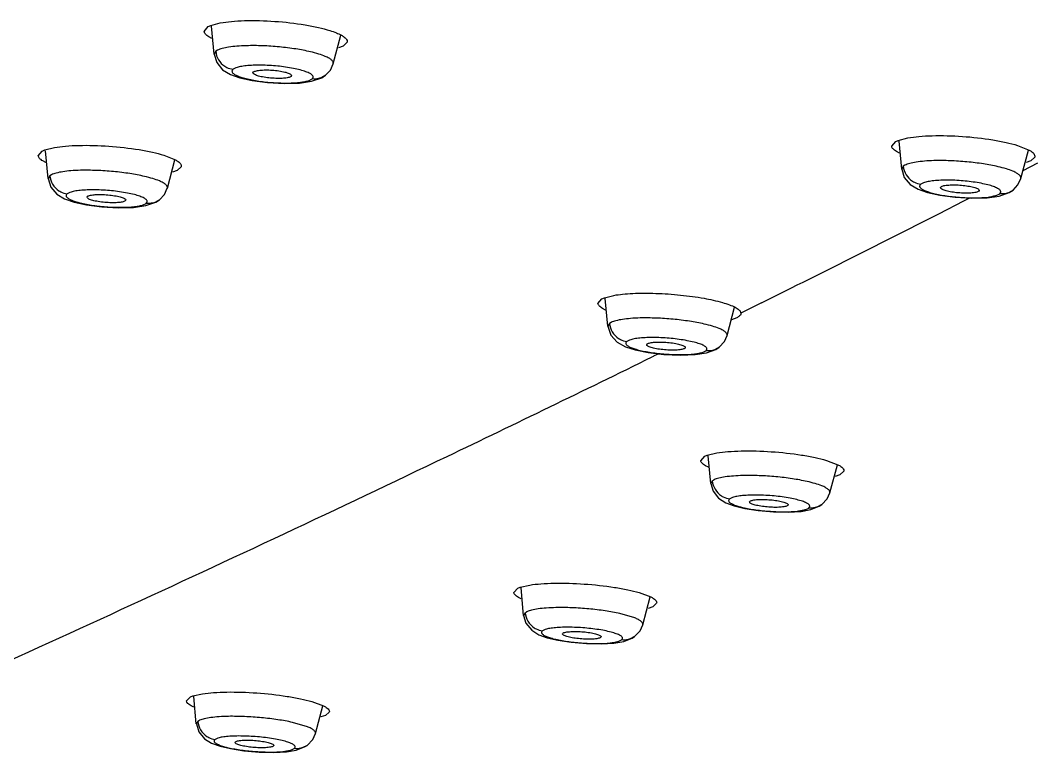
# Model space of a CAD drawing. Header units: inches. Extents: x 440 to 1212, y -520 to 27.
# Drawn here: x 1071.54 to 1097.76, y -240.66 to -221.65 of the extents above; entities that cross this region are included whole.
import ezdxf

# ---------------------------------------------------------------- set-up
doc = ezdxf.new("R2010")
doc.units = ezdxf.units.IN
doc.header["$LTSCALE"] = 1.21
doc.header["$MEASUREMENT"] = 0
doc.layers.get('0').update_dxf_attribs({"linetype": 'CONTINUOUS'})

msp = doc.modelspace()

# ---------------------------------------------------------------- linework, layer by layer
at = {"color": 7, "linetype": 'Continuous'}
for p, q in [((1076.384, -221.81), (1076.45, -221.781)), ((1076.45, -221.781), (1076.696, -221.716)), ((1076.283, -221.935), (1076.384, -221.81)), ((1076.538, -222.524), (1076.471, -221.802)), ((1079.608, -222.769), (1079.807, -222.034)), ((1076.479, -222.115), (1076.403, -222.073)), ((1079.862, -222.316), (1079.743, -222.362)), ((1079.964, -222.216), (1079.862, -222.316)), ((1076.58, -222.449), (1076.538, -222.524)), ((1076.538, -222.524), (1076.605, -222.741)), ((1076.622, -222.423), (1076.58, -222.449)), ((1079.534, -222.931), (1079.607, -222.77)), ((1079.608, -222.77), (1079.608, -222.769)), ((1077.1, -222.874), (1077.026, -222.912)), ((1077.54, -223.002), (1077.555, -222.978)), ((1077.555, -222.978), (1077.567, -222.971)), ((1078.519, -223.1), (1078.507, -223.107)), ((1078.534, -223.076), (1078.519, -223.1)), ((1079.408, -223.067), (1079.285, -223.136)), ((1079.312, -223.13), (1079.408, -223.067)), ((1079.41, -223.066), (1079.408, -223.067)), ((1079.41, -223.066), (1079.534, -222.931)), ((1077.202, -223.13), (1077.517, -223.201)), ((1077.517, -223.201), (1077.912, -223.255)), ((1077.912, -223.255), (1078.34, -223.279)), ((1078.34, -223.279), (1078.736, -223.269)), ((1078.736, -223.269), (1079.052, -223.223)), ((1078.988, -223.2), (1079.062, -223.162)), ((1079.052, -223.223), (1079.312, -223.13)), ((1094.17, -224.746), (1094.417, -224.682)), ((1072.174, -224.992), (1072.421, -224.929)), ((1094.004, -224.898), (1094.105, -224.774)), ((1094.105, -224.774), (1094.17, -224.746)), ((1094.258, -225.486), (1094.192, -224.766)), ((1097.243, -224.875), (1097.539, -224.994)), ((1072.007, -225.142), (1072.109, -225.02)), ((1072.109, -225.02), (1072.174, -224.992)), ((1072.262, -225.731), (1072.196, -225.012)), ((1075.246, -225.128), (1075.542, -225.246)), ((1094.2, -225.075), (1094.124, -225.034)), ((1097.329, -225.728), (1097.527, -224.994)), ((1097.685, -225.174), (1097.583, -225.272)), ((1072.203, -225.317), (1072.127, -225.276)), ((1075.333, -225.977), (1075.53, -225.246)), ((1075.689, -225.424), (1075.587, -225.521)), ((1094.3, -225.411), (1094.258, -225.485)), ((1094.343, -225.386), (1094.3, -225.411)), ((1097.762, -225.334), (1097.384, -225.528)), ((1097.583, -225.272), (1097.465, -225.318)), ((1072.304, -225.658), (1072.262, -225.731)), ((1072.263, -225.731), (1072.331, -225.951)), ((1072.347, -225.632), (1072.304, -225.658)), ((1075.587, -225.521), (1075.469, -225.566)), ((1094.259, -225.486), (1094.326, -225.704)), ((1097.254, -225.891), (1097.328, -225.728)), ((1097.329, -225.729), (1097.329, -225.727)), ((1075.257, -226.141), (1075.332, -225.978)), ((1075.332, -225.978), (1075.333, -225.976)), ((1094.821, -225.838), (1094.747, -225.875)), ((1095.26, -225.963), (1095.275, -225.94)), ((1095.275, -225.94), (1095.287, -225.932)), ((1097.129, -226.025), (1097.254, -225.891)), ((1072.823, -226.085), (1072.75, -226.122)), ((1073.265, -226.209), (1073.278, -226.187)), ((1073.278, -226.187), (1073.291, -226.179)), ((1075.131, -226.275), (1075.257, -226.141)), ((1094.924, -226.09), (1095.24, -226.16)), ((1095.24, -226.16), (1095.634, -226.212)), ((1095.634, -226.212), (1096.062, -226.236)), ((1096.003, -226.234), (1095.933, -226.269)), ((1096.062, -226.236), (1096.457, -226.226)), ((1096.24, -226.059), (1096.227, -226.066)), ((1096.254, -226.036), (1096.24, -226.059)), ((1096.457, -226.226), (1096.773, -226.181)), ((1096.71, -226.158), (1096.784, -226.121)), ((1096.773, -226.181), (1097.032, -226.089)), ((1097.128, -226.026), (1097.007, -226.094)), ((1097.032, -226.089), (1097.128, -226.026)), ((1097.129, -226.025), (1097.128, -226.026)), ((1072.93, -226.334), (1073.246, -226.404)), ((1073.246, -226.404), (1073.641, -226.457)), ((1073.641, -226.457), (1074.069, -226.482)), ((1074.069, -226.482), (1074.463, -226.472)), ((1074.244, -226.306), (1074.231, -226.314)), ((1074.258, -226.284), (1074.244, -226.306)), ((1074.463, -226.472), (1074.777, -226.428)), ((1074.713, -226.406), (1074.787, -226.369)), ((1074.777, -226.428), (1075.034, -226.338)), ((1075.13, -226.276), (1075.01, -226.343)), ((1075.034, -226.338), (1075.13, -226.276)), ((1075.131, -226.275), (1075.13, -226.276)), ((1095.933, -226.269), (1095.553, -226.463)), ((1086.431, -228.947), (1086.532, -228.828)), ((1086.532, -228.828), (1086.598, -228.8)), ((1086.598, -228.8), (1086.843, -228.74)), ((1086.685, -229.535), (1086.62, -228.82)), ((1086.626, -229.118), (1086.55, -229.078)), ((1089.756, -229.777), (1089.953, -229.048)), ((1089.964, -229.048), (1090.044, -229.098)), ((1090.647, -228.932), (1090.115, -229.197)), ((1090.012, -229.317), (1089.87, -229.369)), ((1090.115, -229.196), (1090.113, -229.223)), ((1086.727, -229.463), (1086.685, -229.535)), ((1086.685, -229.535), (1086.685, -229.535)), ((1086.686, -229.532), (1086.762, -229.767)), ((1086.77, -229.437), (1086.727, -229.463)), ((1087.247, -229.892), (1087.174, -229.928)), ((1089.689, -229.929), (1089.756, -229.778)), ((1089.756, -229.778), (1089.756, -229.777)), ((1087.393, -230.145), (1087.722, -230.212)), ((1087.688, -230.012), (1087.701, -229.991)), ((1087.701, -229.991), (1087.715, -229.983)), ((1088.668, -230.107), (1088.655, -230.115)), ((1088.682, -230.085), (1088.668, -230.107)), ((1089.138, -230.205), (1089.212, -230.169)), ((1089.551, -230.077), (1089.434, -230.142)), ((1089.466, -230.133), (1089.551, -230.077)), ((1089.552, -230.077), (1089.551, -230.077)), ((1089.552, -230.077), (1089.689, -229.929)), ((1087.722, -230.212), (1088.132, -230.261)), ((1087.85, -230.316), (1087.831, -230.325)), ((1087.864, -230.309), (1087.85, -230.316)), ((1087.971, -230.256), (1087.864, -230.309)), ((1088.132, -230.261), (1088.558, -230.28)), ((1088.558, -230.28), (1088.936, -230.266)), ((1089.249, -232.861), (1089.495, -232.802)), ((1089.082, -233.003), (1089.183, -232.887)), ((1089.183, -232.888), (1089.249, -232.861)), ((1089.336, -233.59), (1089.271, -232.879)), ((1092.319, -232.994), (1092.615, -233.106)), ((1089.277, -233.169), (1089.202, -233.131)), ((1092.407, -233.831), (1092.603, -233.107)), ((1092.764, -233.276), (1092.664, -233.368)), ((1089.377, -233.521), (1089.336, -233.59)), ((1089.337, -233.59), (1089.396, -233.791)), ((1089.377, -233.521), (1089.404, -233.503)), ((1092.664, -233.368), (1092.546, -233.411)), ((1092.338, -233.985), (1092.407, -233.831)), ((1092.407, -233.832), (1092.407, -233.83)), ((1089.897, -233.95), (1089.825, -233.985)), ((1090.339, -234.067), (1090.351, -234.047)), ((1090.351, -234.047), (1090.365, -234.039)), ((1092.2, -234.133), (1092.338, -233.985)), ((1089.942, -234.168), (1090.214, -234.234)), ((1090.214, -234.234), (1090.558, -234.288)), ((1090.558, -234.288), (1090.953, -234.321)), ((1090.953, -234.321), (1091.336, -234.328)), ((1091.32, -234.16), (1091.306, -234.168)), ((1091.332, -234.14), (1091.32, -234.16)), ((1091.336, -234.328), (1091.663, -234.308)), ((1091.791, -234.257), (1091.863, -234.222)), ((1092.199, -234.133), (1092.086, -234.195)), ((1092.133, -234.177), (1092.199, -234.133)), ((1092.2, -234.133), (1092.199, -234.133)), ((1084.428, -236.264), (1084.673, -236.208)), ((1084.26, -236.402), (1084.362, -236.29)), ((1084.362, -236.29), (1084.428, -236.264)), ((1084.514, -236.99), (1084.449, -236.282)), ((1087.496, -236.403), (1087.792, -236.513)), ((1084.455, -236.565), (1084.38, -236.528)), ((1087.585, -237.232), (1087.78, -236.513)), ((1087.942, -236.678), (1087.842, -236.767)), ((1084.554, -236.923), (1084.514, -236.99)), ((1084.515, -236.99), (1084.575, -237.193)), ((1084.554, -236.923), (1084.582, -236.905)), ((1087.378, -237.055), (1086.996, -236.944)), ((1087.842, -236.767), (1087.725, -236.809)), ((1087.515, -237.389), (1087.585, -237.233)), ((1087.585, -237.233), (1087.586, -237.232)), ((1085.074, -237.354), (1085.002, -237.388)), ((1085.517, -237.468), (1085.529, -237.448)), ((1085.544, -237.44), (1085.529, -237.448)), ((1087.375, -237.536), (1087.515, -237.389)), ((1085.123, -237.566), (1085.394, -237.63)), ((1085.394, -237.63), (1085.738, -237.684)), ((1085.738, -237.684), (1086.133, -237.717)), ((1086.133, -237.717), (1086.516, -237.725)), ((1086.484, -237.569), (1086.499, -237.56)), ((1086.511, -237.541), (1086.499, -237.56)), ((1086.516, -237.725), (1086.842, -237.706)), ((1086.969, -237.657), (1087.041, -237.623)), ((1087.373, -237.537), (1087.264, -237.596)), ((1087.309, -237.578), (1087.373, -237.537)), ((1087.375, -237.536), (1087.373, -237.537)), ((1075.824, -239.197), (1075.926, -239.088)), ((1075.926, -239.089), (1075.993, -239.063)), ((1075.993, -239.063), (1076.238, -239.01)), ((1076.079, -239.787), (1076.014, -239.08)), ((1076.019, -239.357), (1075.945, -239.32)), ((1079.058, -239.212), (1079.355, -239.32)), ((1079.15, -240.034), (1079.343, -239.32)), ((1079.407, -239.569), (1079.29, -239.609)), ((1079.506, -239.482), (1079.407, -239.569)), ((1076.118, -239.722), (1076.079, -239.787)), ((1076.08, -239.787), (1076.142, -239.993)), ((1076.164, -239.696), (1076.118, -239.722)), ((1078.941, -239.86), (1078.559, -239.75)), ((1079.081, -240.187), (1079.149, -240.035)), ((1079.149, -240.036), (1079.15, -240.034)), ((1076.637, -240.154), (1076.565, -240.187)), ((1076.69, -240.362), (1076.96, -240.425)), ((1077.082, -240.267), (1077.093, -240.248)), ((1077.093, -240.248), (1077.108, -240.239)), ((1078.064, -240.361), (1078.049, -240.369)), ((1078.075, -240.342), (1078.064, -240.361)), ((1078.934, -240.341), (1078.828, -240.398)), ((1078.871, -240.381), (1078.934, -240.341)), ((1078.934, -240.341), (1079.081, -240.187)), ((1078.934, -240.341), (1078.934, -240.341)), ((1076.96, -240.425), (1077.304, -240.478)), ((1077.304, -240.478), (1077.699, -240.513)), ((1077.699, -240.513), (1078.081, -240.522)), ((1078.081, -240.522), (1078.406, -240.504)), ((1078.533, -240.458), (1078.605, -240.425))]:
    msp.add_line(p, q, dxfattribs=at)
for points in [[(1076.605, -222.741), (1076.758, -222.923), (1076.957, -223.043), (1077.202, -223.13)], [(1094.326, -225.704), (1094.48, -225.885), (1094.68, -226.004), (1094.924, -226.09)], [(1072.331, -225.951), (1072.486, -226.131), (1072.686, -226.25), (1072.93, -226.334)], [(1086.762, -229.767), (1086.929, -229.949), (1087.139, -230.064), (1087.393, -230.145)], [(1088.936, -230.266), (1089.227, -230.221), (1089.466, -230.133)], [(1089.396, -233.791), (1089.54, -233.971), (1089.726, -234.088), (1089.942, -234.168)], [(1091.663, -234.308), (1091.916, -234.262), (1092.133, -234.177)], [(1084.575, -237.193), (1084.722, -237.373), (1084.907, -237.488), (1085.123, -237.566)], [(1086.842, -237.706), (1087.093, -237.662), (1087.309, -237.578)], [(1076.142, -239.993), (1076.289, -240.172), (1076.474, -240.284), (1076.69, -240.362)], [(1078.406, -240.504), (1078.656, -240.462), (1078.871, -240.381)]]:
    msp.add_lwpolyline(points, dxfattribs=at)
for centre, radius, start, end in [((811.434, 331.953), 626.54, 296.464433, 296.966695), ((819.677, 315.316), 607.973, 295.617693, 296.171701), ((829.584, 294.573), 584.985, 293.801702, 295.621151), ((1089.568, -233.804), 0.342, 115.3767, 118.5095), ((1084.744, -237.208), 0.344, 114.8397, 118.0229)]:
    msp.add_arc(centre, radius, start, end, dxfattribs=at)
for points, knots in [([(1076.696, -221.716), (1076.791, -221.699), (1077, -221.673), (1077.468, -221.648), (1078.104, -221.666), (1078.741, -221.737), (1079.214, -221.828), (1079.426, -221.883), (1079.522, -221.913)], [0, 0, 0, 0, 0.10126, 0.220848, 0.493604, 0.76975, 0.893417, 1, 1, 1, 1]), ([(1076.403, -222.073), (1076.386, -222.062), (1076.355, -222.041), (1076.309, -222), (1076.285, -221.961), (1076.283, -221.935)], [0, 0, 0, 0, 0.325346, 0.595679, 1, 1, 1, 1]), ([(1079.522, -221.913), (1079.578, -221.931), (1079.679, -221.966), (1079.777, -222.01), (1079.818, -222.034)], [0, 0, 0, 0, 0.551128, 1, 1, 1, 1]), ([(1079.818, -222.034), (1079.843, -222.047), (1079.887, -222.075), (1079.938, -222.121), (1079.967, -222.168), (1079.968, -222.202), (1079.964, -222.216)], [0, 0, 0, 0, 0.344342, 0.614319, 0.822636, 1, 1, 1, 1]), ([(1077.369, -222.305), (1077.287, -222.307), (1077.134, -222.315), (1076.925, -222.338), (1076.757, -222.372), (1076.661, -222.403), (1076.622, -222.423)], [0, 0, 0, 0, 0.324279, 0.60318, 0.82976, 1, 1, 1, 1]), ([(1079.023, -222.462), (1078.898, -222.433), (1078.631, -222.383), (1078.218, -222.332), (1077.792, -222.303), (1077.508, -222.301), (1077.369, -222.305)], [0, 0, 0, 0, 0.231555, 0.488057, 0.750689, 1, 1, 1, 1]), ([(1076.58, -222.449), (1076.587, -222.525), (1076.638, -222.677), (1076.749, -222.792), (1076.813, -222.834)], [0, 0, 0, 0, 0.498629, 1, 1, 1, 1]), ([(1079.404, -222.58), (1079.349, -222.557), (1079.223, -222.513), (1079.094, -222.479), (1079.023, -222.462)], [0, 0, 0, 0, 0.451061, 1, 1, 1, 1]), ([(1079.608, -222.768), (1079.609, -222.761), (1079.611, -222.745), (1079.603, -222.721), (1079.588, -222.698), (1079.556, -222.663), (1079.494, -222.622), (1079.437, -222.594), (1079.404, -222.58)], [0, 0, 0, 0, 0.076267, 0.157022, 0.249703, 0.359018, 0.636587, 1, 1, 1, 1]), ([(1076.813, -222.834), (1076.829, -222.844), (1076.895, -222.882), (1076.97, -222.905), (1077.026, -222.912)], [0, 0, 0, 0, 0.253163, 1, 1, 1, 1]), ([(1078.585, -222.89), (1078.45, -222.863), (1078.17, -222.824), (1077.822, -222.804), (1077.551, -222.807), (1077.374, -222.819), (1077.225, -222.84), (1077.138, -222.862), (1077.1, -222.874)], [0, 0, 0, 0, 0.276316, 0.565247, 0.699766, 0.819816, 0.920451, 1, 1, 1, 1]), ([(1077.026, -222.912), (1077.015, -222.922), (1077, -222.941), (1076.998, -222.971), (1077.006, -222.992), (1077.024, -223.013), (1077.062, -223.044), (1077.131, -223.08), (1077.237, -223.119), (1077.37, -223.156), (1077.525, -223.19), (1077.697, -223.219), (1077.88, -223.242), (1078.13, -223.263), (1078.426, -223.272), (1078.7, -223.259), (1078.881, -223.23), (1078.956, -223.211), (1078.988, -223.2)], [0, 0, 0, 0, 0.021405, 0.030778, 0.040958, 0.053327, 0.068743, 0.10949, 0.163206, 0.228576, 0.303794, 0.386756, 0.47476, 0.564972, 0.740723, 0.891598, 0.951592, 1, 1, 1, 1]), ([(1078.507, -223.107), (1078.495, -223.113), (1078.467, -223.123), (1078.395, -223.139), (1078.279, -223.149), (1078.122, -223.149), (1077.954, -223.137), (1077.818, -223.118), (1077.719, -223.096), (1077.658, -223.08), (1077.608, -223.061), (1077.567, -223.041), (1077.539, -223.018), (1077.539, -223.002)], [0, 0, 0, 0, 0.038274, 0.088729, 0.221287, 0.383661, 0.55741, 0.722026, 0.794931, 0.858658, 0.911548, 0.952635, 1, 1, 1, 1]), ([(1077.567, -222.971), (1077.578, -222.965), (1077.607, -222.955), (1077.679, -222.939), (1077.795, -222.929), (1077.952, -222.929), (1078.119, -222.941), (1078.256, -222.96), (1078.355, -222.982), (1078.416, -222.998), (1078.466, -223.017), (1078.507, -223.037), (1078.535, -223.06), (1078.534, -223.076)], [0, 0, 0, 0, 0.038271, 0.088724, 0.22128, 0.383652, 0.557401, 0.722019, 0.794925, 0.858655, 0.911545, 0.952633, 1, 1, 1, 1]), ([(1079.073, -223.071), (1079.065, -223.062), (1079.045, -223.044), (1078.99, -223.009), (1078.894, -222.969), (1078.751, -222.926), (1078.644, -222.901), (1078.585, -222.89)], [0, 0, 0, 0, 0.067076, 0.151493, 0.372681, 0.65894, 1, 1, 1, 1]), ([(1079.062, -223.162), (1079.075, -223.151), (1079.092, -223.128), (1079.088, -223.093), (1079.079, -223.078), (1079.073, -223.071)], [0, 0, 0, 0, 0.501664, 0.729828, 1, 1, 1, 1]), ([(1079.285, -223.136), (1079.267, -223.143), (1079.195, -223.165), (1079.118, -223.169), (1079.062, -223.162)], [0, 0, 0, 0, 0.258805, 1, 1, 1, 1]), ([(1094.417, -224.682), (1094.512, -224.665), (1094.72, -224.639), (1095.189, -224.614), (1095.825, -224.632), (1096.461, -224.702), (1096.934, -224.791), (1097.146, -224.845), (1097.243, -224.875)], [0, 0, 0, 0, 0.101269, 0.220881, 0.493683, 0.769832, 0.893472, 1, 1, 1, 1]), ([(1072.421, -224.929), (1072.515, -224.913), (1072.724, -224.888), (1073.192, -224.865), (1073.828, -224.884), (1074.464, -224.955), (1074.937, -225.044), (1075.149, -225.098), (1075.246, -225.128)], [0, 0, 0, 0, 0.101206, 0.220785, 0.493586, 0.769782, 0.89345, 1, 1, 1, 1]), ([(1094.124, -225.034), (1094.106, -225.023), (1094.076, -225.002), (1094.03, -224.962), (1094.006, -224.923), (1094.004, -224.898)], [0, 0, 0, 0, 0.326451, 0.597123, 1, 1, 1, 1]), ([(1072.127, -225.276), (1072.11, -225.266), (1072.079, -225.245), (1072.034, -225.205), (1072.01, -225.167), (1072.007, -225.142)], [0, 0, 0, 0, 0.327502, 0.598531, 1, 1, 1, 1]), ([(1097.539, -224.994), (1097.564, -225.007), (1097.607, -225.034), (1097.658, -225.079), (1097.688, -225.126), (1097.689, -225.16), (1097.685, -225.174)], [0, 0, 0, 0, 0.345698, 0.616116, 0.823885, 1, 1, 1, 1]), ([(1075.542, -225.246), (1075.555, -225.253), (1075.58, -225.268), (1075.617, -225.293), (1075.652, -225.322), (1075.679, -225.356), (1075.693, -225.391), (1075.691, -225.414), (1075.689, -225.424)], [0, 0, 0, 0, 0.183077, 0.346473, 0.556066, 0.727355, 0.869657, 1, 1, 1, 1]), ([(1094.3, -225.411), (1094.307, -225.488), (1094.358, -225.64), (1094.469, -225.755), (1094.534, -225.797)], [0, 0, 0, 0, 0.498685, 1, 1, 1, 1]), ([(1095.09, -225.268), (1095.008, -225.27), (1094.855, -225.278), (1094.646, -225.302), (1094.477, -225.335), (1094.381, -225.366), (1094.343, -225.385)], [0, 0, 0, 0, 0.324356, 0.603306, 0.829874, 1, 1, 1, 1]), ([(1096.743, -225.424), (1096.618, -225.395), (1096.351, -225.345), (1095.938, -225.295), (1095.512, -225.267), (1095.228, -225.264), (1095.09, -225.268)], [0, 0, 0, 0, 0.231536, 0.488036, 0.750677, 1, 1, 1, 1]), ([(1097.124, -225.541), (1097.069, -225.517), (1096.943, -225.474), (1096.814, -225.441), (1096.743, -225.424)], [0, 0, 0, 0, 0.451, 1, 1, 1, 1]), ([(1072.304, -225.658), (1072.311, -225.734), (1072.361, -225.886), (1072.472, -226.001), (1072.537, -226.043)], [0, 0, 0, 0, 0.498757, 1, 1, 1, 1]), ([(1073.094, -225.517), (1073.011, -225.519), (1072.859, -225.527), (1072.65, -225.549), (1072.481, -225.582), (1072.385, -225.613), (1072.347, -225.632)], [0, 0, 0, 0, 0.32449, 0.603502, 0.830032, 1, 1, 1, 1]), ([(1074.746, -225.675), (1074.621, -225.646), (1074.355, -225.596), (1073.941, -225.545), (1073.516, -225.517), (1073.232, -225.514), (1073.094, -225.517)], [0, 0, 0, 0, 0.231577, 0.488094, 0.750722, 1, 1, 1, 1]), ([(1075.128, -225.791), (1075.072, -225.768), (1074.946, -225.725), (1074.817, -225.692), (1074.746, -225.675)], [0, 0, 0, 0, 0.450993, 1, 1, 1, 1]), ([(1097.328, -225.727), (1097.33, -225.72), (1097.331, -225.704), (1097.324, -225.681), (1097.309, -225.657), (1097.276, -225.623), (1097.214, -225.582), (1097.157, -225.555), (1097.124, -225.541)], [0, 0, 0, 0, 0.075776, 0.156125, 0.248561, 0.357805, 0.635708, 1, 1, 1, 1]), ([(1075.332, -225.976), (1075.334, -225.969), (1075.335, -225.954), (1075.328, -225.93), (1075.313, -225.907), (1075.28, -225.873), (1075.218, -225.832), (1075.161, -225.805), (1075.128, -225.791)], [0, 0, 0, 0, 0.075264, 0.155234, 0.247466, 0.356676, 0.63493, 1, 1, 1, 1]), ([(1094.534, -225.797), (1094.55, -225.807), (1094.616, -225.845), (1094.691, -225.868), (1094.747, -225.875)], [0, 0, 0, 0, 0.253159, 1, 1, 1, 1]), ([(1094.747, -225.875), (1094.736, -225.885), (1094.721, -225.903), (1094.719, -225.933), (1094.728, -225.954), (1094.745, -225.975), (1094.783, -226.005), (1094.853, -226.04), (1094.959, -226.079), (1095.092, -226.116), (1095.247, -226.149), (1095.419, -226.177), (1095.603, -226.2), (1095.852, -226.221), (1096.148, -226.23), (1096.422, -226.217), (1096.603, -226.188), (1096.678, -226.169), (1096.71, -226.158)], [0, 0, 0, 0, 0.021185, 0.030439, 0.040521, 0.052823, 0.0682, 0.108924, 0.162666, 0.228092, 0.303386, 0.386436, 0.474532, 0.564834, 0.740733, 0.891672, 0.951649, 1, 1, 1, 1]), ([(1096.305, -225.852), (1096.17, -225.826), (1095.891, -225.788), (1095.542, -225.768), (1095.271, -225.771), (1095.094, -225.783), (1094.946, -225.804), (1094.859, -225.825), (1094.821, -225.838)], [0, 0, 0, 0, 0.276443, 0.56547, 0.7, 0.820025, 0.920586, 1, 1, 1, 1]), ([(1096.227, -226.066), (1096.216, -226.072), (1096.188, -226.082), (1096.115, -226.098), (1096, -226.108), (1095.842, -226.108), (1095.675, -226.096), (1095.538, -226.077), (1095.439, -226.056), (1095.378, -226.039), (1095.328, -226.021), (1095.288, -226.002), (1095.259, -225.979), (1095.26, -225.963)], [0, 0, 0, 0, 0.038227, 0.088679, 0.221315, 0.383822, 0.55771, 0.722435, 0.79537, 0.859102, 0.911966, 0.952983, 1, 1, 1, 1]), ([(1095.287, -225.932), (1095.299, -225.926), (1095.327, -225.916), (1095.399, -225.901), (1095.515, -225.891), (1095.672, -225.891), (1095.84, -225.902), (1095.976, -225.922), (1096.075, -225.943), (1096.136, -225.959), (1096.187, -225.977), (1096.227, -225.997), (1096.256, -226.02), (1096.255, -226.036)], [0, 0, 0, 0, 0.038224, 0.088675, 0.22131, 0.383815, 0.557705, 0.722432, 0.795367, 0.859101, 0.911966, 0.952983, 1, 1, 1, 1]), ([(1096.794, -226.031), (1096.786, -226.022), (1096.766, -226.004), (1096.711, -225.97), (1096.614, -225.93), (1096.472, -225.888), (1096.364, -225.864), (1096.305, -225.852)], [0, 0, 0, 0, 0.066839, 0.15113, 0.372284, 0.658688, 1, 1, 1, 1]), ([(1072.537, -226.043), (1072.553, -226.054), (1072.619, -226.092), (1072.694, -226.115), (1072.75, -226.122)], [0, 0, 0, 0, 0.253131, 1, 1, 1, 1]), ([(1072.75, -226.122), (1072.739, -226.131), (1072.724, -226.149), (1072.722, -226.178), (1072.731, -226.2), (1072.748, -226.22), (1072.787, -226.25), (1072.856, -226.285), (1072.963, -226.324), (1073.096, -226.36), (1073.251, -226.393), (1073.423, -226.422), (1073.607, -226.445), (1073.857, -226.466), (1074.152, -226.475), (1074.425, -226.463), (1074.607, -226.435), (1074.681, -226.417), (1074.713, -226.406)], [0, 0, 0, 0, 0.020939, 0.030082, 0.040088, 0.052352, 0.067722, 0.108489, 0.162313, 0.227843, 0.303248, 0.386407, 0.474603, 0.564987, 0.740977, 0.891877, 0.951773, 1, 1, 1, 1]), ([(1074.307, -226.103), (1074.172, -226.077), (1073.892, -226.038), (1073.544, -226.018), (1073.273, -226.021), (1073.096, -226.032), (1072.948, -226.052), (1072.861, -226.073), (1072.823, -226.085)], [0, 0, 0, 0, 0.276722, 0.565892, 0.700417, 0.820375, 0.920799, 1, 1, 1, 1]), ([(1074.231, -226.314), (1074.22, -226.32), (1074.192, -226.33), (1074.119, -226.345), (1074.004, -226.354), (1073.847, -226.354), (1073.679, -226.342), (1073.543, -226.323), (1073.444, -226.302), (1073.383, -226.285), (1073.332, -226.267), (1073.292, -226.248), (1073.263, -226.225), (1073.264, -226.209)], [0, 0, 0, 0, 0.038139, 0.088548, 0.22119, 0.38378, 0.557789, 0.722635, 0.795619, 0.859382, 0.912257, 0.953247, 1, 1, 1, 1]), ([(1073.291, -226.179), (1073.303, -226.173), (1073.331, -226.164), (1073.404, -226.148), (1073.519, -226.139), (1073.676, -226.139), (1073.844, -226.151), (1073.98, -226.171), (1074.079, -226.192), (1074.14, -226.208), (1074.191, -226.226), (1074.231, -226.245), (1074.26, -226.268), (1074.259, -226.284)], [0, 0, 0, 0, 0.038137, 0.088544, 0.221183, 0.38377, 0.55778, 0.722628, 0.795613, 0.859378, 0.912254, 0.953245, 1, 1, 1, 1]), ([(1074.796, -226.281), (1074.789, -226.272), (1074.769, -226.255), (1074.713, -226.22), (1074.616, -226.181), (1074.474, -226.138), (1074.366, -226.115), (1074.307, -226.103)], [0, 0, 0, 0, 0.066687, 0.150922, 0.372107, 0.658606, 1, 1, 1, 1]), ([(1096.784, -226.121), (1096.796, -226.11), (1096.814, -226.087), (1096.809, -226.052), (1096.8, -226.038), (1096.794, -226.031)], [0, 0, 0, 0, 0.501314, 0.729055, 1, 1, 1, 1]), ([(1097.007, -226.094), (1096.988, -226.101), (1096.916, -226.123), (1096.839, -226.128), (1096.784, -226.121)], [0, 0, 0, 0, 0.258819, 1, 1, 1, 1]), ([(1074.787, -226.369), (1074.799, -226.358), (1074.817, -226.337), (1074.812, -226.302), (1074.802, -226.288), (1074.796, -226.281)], [0, 0, 0, 0, 0.500177, 0.727721, 1, 1, 1, 1]), ([(1075.01, -226.343), (1074.992, -226.35), (1074.92, -226.372), (1074.842, -226.376), (1074.787, -226.37)], [0, 0, 0, 0, 0.258879, 1, 1, 1, 1]), ([(1086.843, -228.74), (1086.916, -228.727), (1087.077, -228.706), (1087.437, -228.681), (1087.936, -228.682), (1088.551, -228.724), (1088.964, -228.78), (1089.164, -228.816)], [0, 0, 0, 0, 0.096496, 0.208036, 0.463812, 0.738357, 1, 1, 1, 1]), ([(1089.164, -228.816), (1089.323, -228.845), (1089.545, -228.892), (1089.81, -228.978), (1089.918, -229.024), (1089.964, -229.048)], [0, 0, 0, 0, 0.580928, 0.813233, 1, 1, 1, 1]), ([(1086.55, -229.078), (1086.533, -229.068), (1086.503, -229.048), (1086.457, -229.009), (1086.433, -228.971), (1086.431, -228.947)], [0, 0, 0, 0, 0.328979, 0.600456, 1, 1, 1, 1]), ([(1090.044, -229.098), (1090.063, -229.113), (1090.094, -229.14), (1090.113, -229.179), (1090.115, -229.196)], [0, 0, 0, 0, 0.575002, 1, 1, 1, 1]), ([(1087.517, -229.324), (1087.435, -229.326), (1087.282, -229.334), (1087.073, -229.356), (1086.905, -229.388), (1086.809, -229.418), (1086.77, -229.437)], [0, 0, 0, 0, 0.324611, 0.603697, 0.830204, 1, 1, 1, 1]), ([(1089.169, -229.48), (1089.044, -229.451), (1088.777, -229.402), (1088.364, -229.352), (1087.939, -229.324), (1087.655, -229.321), (1087.517, -229.324)], [0, 0, 0, 0, 0.231551, 0.488064, 0.750705, 1, 1, 1, 1]), ([(1090.113, -229.223), (1090.108, -229.242), (1090.077, -229.282), (1090.036, -229.305), (1090.012, -229.317)], [0, 0, 0, 0, 0.417006, 1, 1, 1, 1]), ([(1086.727, -229.463), (1086.734, -229.54), (1086.784, -229.692), (1086.895, -229.807), (1086.96, -229.85)], [0, 0, 0, 0, 0.498842, 1, 1, 1, 1]), ([(1089.551, -229.594), (1089.495, -229.571), (1089.369, -229.529), (1089.24, -229.496), (1089.169, -229.48)], [0, 0, 0, 0, 0.450908, 1, 1, 1, 1]), ([(1089.756, -229.776), (1089.758, -229.769), (1089.759, -229.754), (1089.751, -229.731), (1089.736, -229.708), (1089.703, -229.674), (1089.641, -229.634), (1089.584, -229.608), (1089.551, -229.594)], [0, 0, 0, 0, 0.074515, 0.153873, 0.24574, 0.354848, 0.633613, 1, 1, 1, 1]), ([(1086.96, -229.85), (1086.976, -229.86), (1087.043, -229.898), (1087.117, -229.921), (1087.174, -229.928)], [0, 0, 0, 0, 0.253122, 1, 1, 1, 1]), ([(1088.73, -229.909), (1088.595, -229.883), (1088.315, -229.845), (1087.967, -229.826), (1087.696, -229.828), (1087.52, -229.839), (1087.372, -229.859), (1087.285, -229.879), (1087.247, -229.892)], [0, 0, 0, 0, 0.276925, 0.56624, 0.700779, 0.820696, 0.921005, 1, 1, 1, 1]), ([(1089.221, -230.082), (1089.213, -230.074), (1089.193, -230.057), (1089.137, -230.023), (1089.04, -229.985), (1088.897, -229.943), (1088.789, -229.92), (1088.73, -229.909)], [0, 0, 0, 0, 0.066349, 0.150407, 0.371552, 0.658258, 1, 1, 1, 1]), ([(1087.174, -229.928), (1087.163, -229.937), (1087.148, -229.954), (1087.147, -229.983), (1087.156, -230.004), (1087.173, -230.024), (1087.212, -230.053), (1087.282, -230.088), (1087.388, -230.125), (1087.521, -230.161), (1087.677, -230.193), (1087.849, -230.221), (1088.033, -230.243), (1088.283, -230.264), (1088.577, -230.273), (1088.851, -230.261), (1089.032, -230.234), (1089.106, -230.216), (1089.138, -230.205)], [0, 0, 0, 0, 0.020603, 0.029567, 0.039428, 0.051597, 0.066913, 0.107655, 0.161525, 0.227144, 0.302666, 0.385958, 0.474291, 0.564807, 0.741011, 0.891998, 0.951864, 1, 1, 1, 1]), ([(1088.655, -230.115), (1088.643, -230.12), (1088.615, -230.13), (1088.543, -230.145), (1088.427, -230.154), (1088.27, -230.154), (1088.103, -230.142), (1087.966, -230.123), (1087.867, -230.103), (1087.806, -230.086), (1087.756, -230.069), (1087.719, -230.051), (1087.695, -230.034), (1087.687, -230.019), (1087.687, -230.012)], [0, 0, 0, 0, 0.038012, 0.088342, 0.220903, 0.38345, 0.557412, 0.722178, 0.795099, 0.858776, 0.911537, 0.952366, 0.980968, 1, 1, 1, 1]), ([(1087.715, -229.983), (1087.726, -229.977), (1087.754, -229.967), (1087.827, -229.952), (1087.942, -229.943), (1088.099, -229.943), (1088.267, -229.955), (1088.403, -229.974), (1088.502, -229.995), (1088.563, -230.011), (1088.613, -230.028), (1088.65, -230.046), (1088.675, -230.063), (1088.682, -230.079), (1088.682, -230.085)], [0, 0, 0, 0, 0.03801, 0.088339, 0.2209, 0.383446, 0.557408, 0.722176, 0.795097, 0.858776, 0.911537, 0.952367, 0.980968, 1, 1, 1, 1]), ([(1089.212, -230.169), (1089.224, -230.158), (1089.241, -230.137), (1089.236, -230.103), (1089.227, -230.089), (1089.221, -230.082)], [0, 0, 0, 0, 0.499488, 0.72639, 1, 1, 1, 1]), ([(1089.434, -230.142), (1089.416, -230.149), (1089.344, -230.172), (1089.267, -230.176), (1089.212, -230.169)], [0, 0, 0, 0, 0.258901, 1, 1, 1, 1]), ([(1089.495, -232.802), (1089.59, -232.786), (1089.798, -232.763), (1090.266, -232.742), (1090.901, -232.761), (1091.537, -232.829), (1092.01, -232.914), (1092.222, -232.966), (1092.319, -232.994)], [0, 0, 0, 0, 0.101154, 0.220754, 0.493674, 0.769934, 0.893565, 1, 1, 1, 1]), ([(1089.202, -233.131), (1089.185, -233.121), (1089.154, -233.102), (1089.108, -233.063), (1089.084, -233.027), (1089.082, -233.003)], [0, 0, 0, 0, 0.33166, 0.604012, 1, 1, 1, 1]), ([(1092.615, -233.106), (1092.64, -233.119), (1092.684, -233.144), (1092.735, -233.187), (1092.766, -233.231), (1092.768, -233.263), (1092.764, -233.276)], [0, 0, 0, 0, 0.351938, 0.6246, 0.830017, 1, 1, 1, 1]), ([(1089.377, -233.521), (1089.383, -233.598), (1089.434, -233.75), (1089.545, -233.866), (1089.61, -233.908)], [0, 0, 0, 0, 0.498965, 1, 1, 1, 1]), ([(1090.168, -233.385), (1090.086, -233.387), (1089.933, -233.394), (1089.724, -233.416), (1089.556, -233.446), (1089.46, -233.476), (1089.421, -233.495)], [0, 0, 0, 0, 0.324806, 0.603999, 0.830462, 1, 1, 1, 1]), ([(1091.819, -233.539), (1091.693, -233.51), (1091.427, -233.462), (1091.014, -233.413), (1090.589, -233.385), (1090.306, -233.382), (1090.168, -233.385)], [0, 0, 0, 0, 0.231552, 0.48807, 0.750716, 1, 1, 1, 1]), ([(1092.201, -233.651), (1092.145, -233.629), (1092.019, -233.587), (1091.89, -233.555), (1091.819, -233.539)], [0, 0, 0, 0, 0.450827, 1, 1, 1, 1]), ([(1092.407, -233.83), (1092.409, -233.823), (1092.41, -233.808), (1092.402, -233.785), (1092.387, -233.763), (1092.353, -233.73), (1092.291, -233.69), (1092.234, -233.664), (1092.201, -233.651)], [0, 0, 0, 0, 0.073466, 0.151995, 0.243389, 0.352382, 0.631863, 1, 1, 1, 1]), ([(1089.61, -233.908), (1089.626, -233.918), (1089.693, -233.956), (1089.768, -233.979), (1089.825, -233.986)], [0, 0, 0, 0, 0.253095, 1, 1, 1, 1]), ([(1089.825, -233.985), (1089.814, -233.995), (1089.799, -234.011), (1089.798, -234.04), (1089.807, -234.06), (1089.825, -234.079), (1089.864, -234.108), (1089.934, -234.141), (1090.041, -234.178), (1090.174, -234.213), (1090.33, -234.244), (1090.502, -234.271), (1090.686, -234.293), (1090.936, -234.314), (1091.231, -234.323), (1091.504, -234.312), (1091.684, -234.285), (1091.758, -234.268), (1091.791, -234.257)], [0, 0, 0, 0, 0.020128, 0.028853, 0.038531, 0.050589, 0.065852, 0.106601, 0.160568, 0.226335, 0.302037, 0.38552, 0.474043, 0.564732, 0.741192, 0.892237, 0.952024, 1, 1, 1, 1]), ([(1091.38, -233.969), (1091.244, -233.943), (1090.964, -233.907), (1090.616, -233.887), (1090.345, -233.89), (1090.169, -233.9), (1090.022, -233.919), (1089.935, -233.939), (1089.897, -233.95)], [0, 0, 0, 0, 0.277286, 0.566822, 0.701372, 0.821209, 0.921326, 1, 1, 1, 1]), ([(1091.306, -234.168), (1091.294, -234.174), (1091.266, -234.183), (1091.194, -234.197), (1091.078, -234.206), (1090.921, -234.206), (1090.754, -234.194), (1090.617, -234.175), (1090.518, -234.155), (1090.457, -234.14), (1090.407, -234.123), (1090.37, -234.105), (1090.346, -234.089), (1090.338, -234.074), (1090.338, -234.067)], [0, 0, 0, 0, 0.037895, 0.088196, 0.220875, 0.383663, 0.557899, 0.722892, 0.795883, 0.859585, 0.912316, 0.953033, 0.98139, 1, 1, 1, 1]), ([(1090.365, -234.039), (1090.377, -234.033), (1090.405, -234.024), (1090.477, -234.009), (1090.593, -234.001), (1090.75, -234.001), (1090.917, -234.013), (1091.054, -234.031), (1091.153, -234.051), (1091.214, -234.067), (1091.264, -234.084), (1091.301, -234.101), (1091.325, -234.118), (1091.333, -234.133), (1091.333, -234.14)], [0, 0, 0, 0, 0.037894, 0.088195, 0.220873, 0.383659, 0.557894, 0.722888, 0.79588, 0.859582, 0.912314, 0.953032, 0.98139, 1, 1, 1, 1]), ([(1091.872, -234.138), (1091.864, -234.13), (1091.843, -234.113), (1091.787, -234.081), (1091.69, -234.043), (1091.546, -234.002), (1091.439, -233.98), (1091.38, -233.969)], [0, 0, 0, 0, 0.065947, 0.149812, 0.370942, 0.657895, 1, 1, 1, 1]), ([(1091.863, -234.222), (1091.876, -234.212), (1091.893, -234.191), (1091.887, -234.158), (1091.878, -234.145), (1091.872, -234.138)], [0, 0, 0, 0, 0.497987, 0.724127, 1, 1, 1, 1]), ([(1092.086, -234.195), (1092.068, -234.202), (1091.996, -234.225), (1091.919, -234.229), (1091.863, -234.223)], [0, 0, 0, 0, 0.258956, 1, 1, 1, 1]), ([(1084.673, -236.208), (1084.768, -236.193), (1084.976, -236.171), (1085.444, -236.151), (1086.079, -236.172), (1086.714, -236.24), (1087.187, -236.324), (1087.399, -236.375), (1087.496, -236.403)], [0, 0, 0, 0, 0.101107, 0.220698, 0.493653, 0.769956, 0.89359, 1, 1, 1, 1]), ([(1084.38, -236.528), (1084.363, -236.518), (1084.332, -236.498), (1084.287, -236.461), (1084.262, -236.425), (1084.26, -236.402)], [0, 0, 0, 0, 0.333837, 0.606918, 1, 1, 1, 1]), ([(1087.792, -236.513), (1087.817, -236.525), (1087.861, -236.55), (1087.912, -236.591), (1087.943, -236.634), (1087.945, -236.666), (1087.942, -236.678)], [0, 0, 0, 0, 0.354529, 0.628178, 0.832665, 1, 1, 1, 1]), ([(1084.554, -236.923), (1084.561, -236.999), (1084.611, -237.152), (1084.722, -237.268), (1084.787, -237.31)], [0, 0, 0, 0, 0.49908, 1, 1, 1, 1]), ([(1085.346, -236.79), (1085.264, -236.792), (1085.111, -236.799), (1084.902, -236.819), (1084.735, -236.849), (1084.638, -236.878), (1084.599, -236.896)], [0, 0, 0, 0, 0.32501, 0.604305, 0.830715, 1, 1, 1, 1]), ([(1086.996, -236.944), (1086.87, -236.917), (1086.604, -236.869), (1086.192, -236.819), (1085.767, -236.791), (1085.484, -236.787), (1085.346, -236.79)], [0, 0, 0, 0, 0.231581, 0.488114, 0.750752, 1, 1, 1, 1]), ([(1087.585, -237.232), (1087.587, -237.225), (1087.588, -237.21), (1087.58, -237.188), (1087.564, -237.166), (1087.531, -237.133), (1087.468, -237.094), (1087.411, -237.069), (1087.378, -237.055)], [0, 0, 0, 0, 0.072484, 0.150264, 0.241246, 0.350157, 0.630308, 1, 1, 1, 1]), ([(1084.787, -237.31), (1084.804, -237.32), (1084.87, -237.358), (1084.945, -237.381), (1085.002, -237.388)], [0, 0, 0, 0, 0.25306, 1, 1, 1, 1]), ([(1085.002, -237.388), (1084.991, -237.396), (1084.977, -237.413), (1084.976, -237.44), (1084.985, -237.46), (1085.003, -237.479), (1085.029, -237.498), (1085.064, -237.517), (1085.125, -237.544), (1085.22, -237.576), (1085.354, -237.61), (1085.509, -237.641), (1085.682, -237.668), (1085.866, -237.69), (1086.116, -237.71), (1086.41, -237.72), (1086.683, -237.709), (1086.863, -237.684), (1086.937, -237.667), (1086.969, -237.657)], [0, 0, 0, 0, 0.01968, 0.028189, 0.037712, 0.049687, 0.064919, 0.083612, 0.105746, 0.159827, 0.225751, 0.301628, 0.385292, 0.473985, 0.564824, 0.741479, 0.892518, 0.952202, 1, 1, 1, 1]), ([(1086.555, -237.375), (1086.42, -237.35), (1086.14, -237.314), (1085.791, -237.294), (1085.521, -237.295), (1085.345, -237.305), (1085.198, -237.323), (1085.111, -237.342), (1085.074, -237.354)], [0, 0, 0, 0, 0.277682, 0.56744, 0.701992, 0.821739, 0.921652, 1, 1, 1, 1]), ([(1086.484, -237.569), (1086.473, -237.574), (1086.444, -237.583), (1086.372, -237.597), (1086.256, -237.605), (1086.099, -237.604), (1085.932, -237.592), (1085.795, -237.574), (1085.697, -237.554), (1085.635, -237.538), (1085.585, -237.522), (1085.548, -237.505), (1085.524, -237.489), (1085.516, -237.474), (1085.516, -237.468)], [0, 0, 0, 0, 0.037769, 0.088026, 0.220775, 0.383753, 0.558228, 0.723434, 0.796499, 0.860237, 0.91296, 0.953596, 0.981756, 1, 1, 1, 1]), ([(1085.544, -237.44), (1085.555, -237.435), (1085.583, -237.426), (1085.656, -237.412), (1085.771, -237.404), (1085.928, -237.405), (1086.095, -237.416), (1086.232, -237.435), (1086.331, -237.455), (1086.392, -237.47), (1086.442, -237.487), (1086.479, -237.504), (1086.503, -237.52), (1086.512, -237.535), (1086.511, -237.541)], [0, 0, 0, 0, 0.03777, 0.088027, 0.220776, 0.383755, 0.55823, 0.723436, 0.796501, 0.860239, 0.912962, 0.953597, 0.981757, 1, 1, 1, 1]), ([(1087.049, -237.541), (1087.041, -237.533), (1087.02, -237.517), (1086.963, -237.485), (1086.866, -237.448), (1086.722, -237.408), (1086.614, -237.386), (1086.555, -237.375)], [0, 0, 0, 0, 0.065634, 0.149363, 0.370514, 0.65766, 1, 1, 1, 1]), ([(1087.041, -237.623), (1087.053, -237.614), (1087.07, -237.593), (1087.065, -237.561), (1087.055, -237.548), (1087.049, -237.541)], [0, 0, 0, 0, 0.496084, 0.721637, 1, 1, 1, 1]), ([(1087.264, -237.596), (1087.246, -237.603), (1087.174, -237.626), (1087.097, -237.63), (1087.041, -237.624)], [0, 0, 0, 0, 0.259026, 1, 1, 1, 1]), ([(1076.238, -239.01), (1076.333, -238.995), (1076.541, -238.975), (1077.008, -238.958), (1077.642, -238.981), (1078.277, -239.049), (1078.749, -239.134), (1078.961, -239.184), (1079.058, -239.212)], [0, 0, 0, 0, 0.101037, 0.220591, 0.493544, 0.769899, 0.893565, 1, 1, 1, 1]), ([(1075.945, -239.32), (1075.927, -239.311), (1075.897, -239.292), (1075.851, -239.255), (1075.826, -239.22), (1075.824, -239.197)], [0, 0, 0, 0, 0.335843, 0.609619, 1, 1, 1, 1]), ([(1079.355, -239.32), (1079.38, -239.332), (1079.424, -239.357), (1079.476, -239.397), (1079.507, -239.439), (1079.509, -239.47), (1079.506, -239.482)], [0, 0, 0, 0, 0.356901, 0.631504, 0.83518, 1, 1, 1, 1]), ([(1076.91, -239.593), (1076.828, -239.595), (1076.676, -239.601), (1076.467, -239.621), (1076.299, -239.65), (1076.203, -239.678), (1076.164, -239.695)], [0, 0, 0, 0, 0.32522, 0.604613, 0.830962, 1, 1, 1, 1]), ([(1078.559, -239.75), (1078.434, -239.722), (1078.168, -239.674), (1077.755, -239.624), (1077.331, -239.596), (1077.048, -239.591), (1076.91, -239.593)], [0, 0, 0, 0, 0.231642, 0.488201, 0.75082, 1, 1, 1, 1]), ([(1076.118, -239.722), (1076.124, -239.799), (1076.174, -239.951), (1076.286, -240.067), (1076.35, -240.109)], [0, 0, 0, 0, 0.49919, 1, 1, 1, 1]), ([(1079.149, -240.034), (1079.151, -240.027), (1079.152, -240.013), (1079.144, -239.991), (1079.128, -239.969), (1079.095, -239.937), (1079.032, -239.898), (1078.974, -239.873), (1078.941, -239.86)], [0, 0, 0, 0, 0.071555, 0.148649, 0.239271, 0.348126, 0.628911, 1, 1, 1, 1]), ([(1076.35, -240.109), (1076.367, -240.12), (1076.433, -240.157), (1076.508, -240.18), (1076.565, -240.187)], [0, 0, 0, 0, 0.253017, 1, 1, 1, 1]), ([(1078.117, -240.181), (1077.981, -240.156), (1077.701, -240.119), (1077.353, -240.099), (1077.083, -240.099), (1076.907, -240.108), (1076.76, -240.125), (1076.674, -240.143), (1076.637, -240.154)], [0, 0, 0, 0, 0.278115, 0.568099, 0.702645, 0.822289, 0.921987, 1, 1, 1, 1]), ([(1076.565, -240.187), (1076.554, -240.195), (1076.54, -240.211), (1076.539, -240.238), (1076.549, -240.258), (1076.567, -240.276), (1076.593, -240.295), (1076.628, -240.313), (1076.69, -240.34), (1076.785, -240.371), (1076.919, -240.405), (1077.074, -240.436), (1077.247, -240.463), (1077.431, -240.485), (1077.681, -240.506), (1077.975, -240.517), (1078.247, -240.508), (1078.427, -240.484), (1078.501, -240.467), (1078.533, -240.458)], [0, 0, 0, 0, 0.019253, 0.027568, 0.036962, 0.048876, 0.064098, 0.082814, 0.104993, 0.159209, 0.225301, 0.301358, 0.3852, 0.474056, 0.565031, 0.741843, 0.892834, 0.952395, 1, 1, 1, 1]), ([(1078.049, -240.369), (1078.037, -240.374), (1078.009, -240.383), (1077.937, -240.396), (1077.821, -240.404), (1077.664, -240.402), (1077.497, -240.39), (1077.36, -240.371), (1077.262, -240.352), (1077.2, -240.336), (1077.15, -240.32), (1077.114, -240.303), (1077.089, -240.287), (1077.081, -240.273), (1077.081, -240.267)], [0, 0, 0, 0, 0.037636, 0.087832, 0.220607, 0.383735, 0.558421, 0.723832, 0.796975, 0.86076, 0.913492, 0.954074, 0.982077, 1, 1, 1, 1]), ([(1077.108, -240.239), (1077.12, -240.234), (1077.148, -240.226), (1077.22, -240.213), (1077.336, -240.205), (1077.493, -240.207), (1077.66, -240.219), (1077.797, -240.238), (1077.896, -240.257), (1077.957, -240.273), (1078.007, -240.289), (1078.044, -240.306), (1078.068, -240.321), (1078.076, -240.336), (1078.076, -240.342)], [0, 0, 0, 0, 0.037638, 0.087834, 0.22061, 0.383739, 0.558425, 0.723835, 0.796978, 0.860763, 0.913495, 0.954077, 0.982078, 1, 1, 1, 1]), ([(1078.611, -240.345), (1078.603, -240.337), (1078.582, -240.321), (1078.525, -240.29), (1078.428, -240.253), (1078.284, -240.214), (1078.176, -240.191), (1078.117, -240.181)], [0, 0, 0, 0, 0.065394, 0.149037, 0.37024, 0.657533, 1, 1, 1, 1]), ([(1078.605, -240.425), (1078.617, -240.415), (1078.634, -240.395), (1078.627, -240.364), (1078.617, -240.351), (1078.611, -240.345)], [0, 0, 0, 0, 0.493786, 0.718921, 1, 1, 1, 1]), ([(1078.828, -240.398), (1078.81, -240.405), (1078.738, -240.427), (1078.66, -240.432), (1078.605, -240.425)], [0, 0, 0, 0, 0.259112, 1, 1, 1, 1])]:
    msp.add_open_spline(points, degree=3, knots=knots, dxfattribs=at)

doc.saveas('drawing.dxf')
